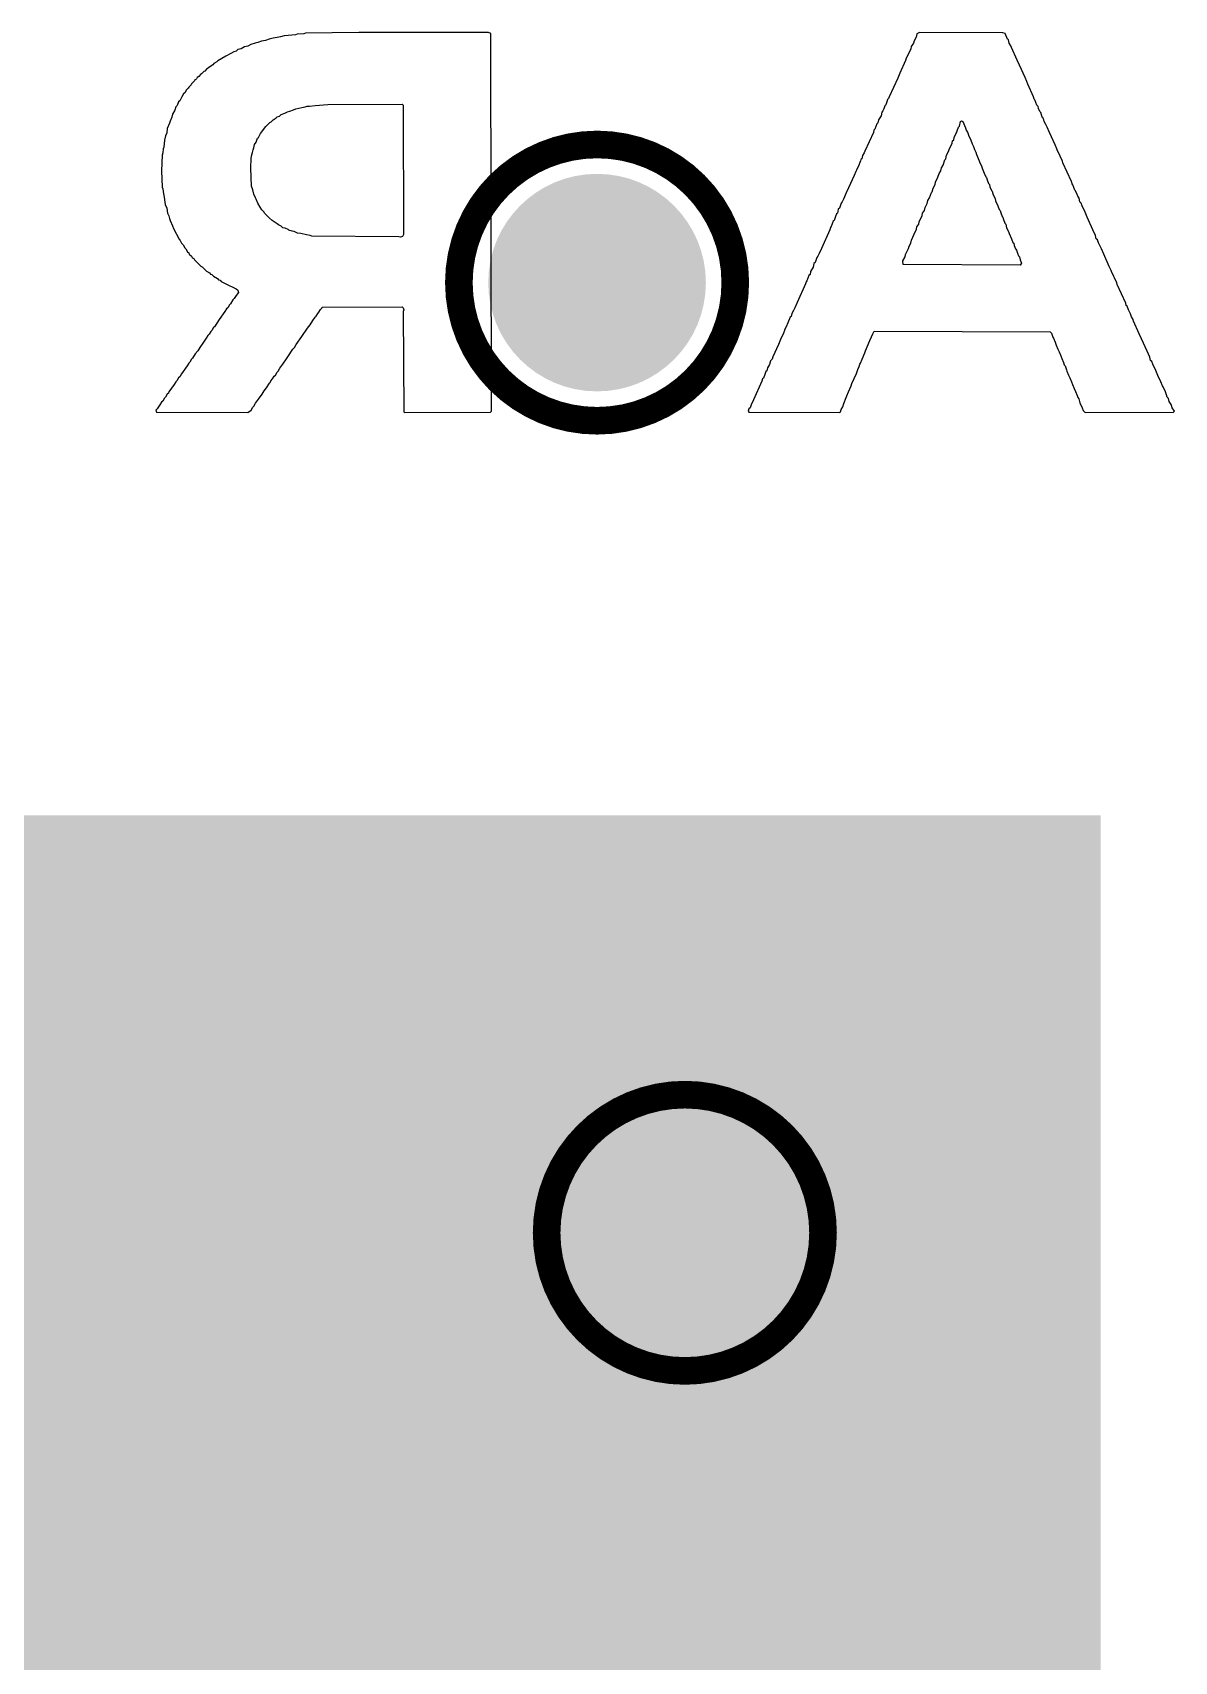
# Model space of a CAD drawing. Header units: inches. Extents: x -10 to 344, y -7 to 75.
# Drawn here: x 9.201 to 11.299, y 2.87 to 5.865 of the extents above; entities that cross this region are included whole.
import ezdxf

# ---------------------------------------------------------------- set-up
doc = ezdxf.new("R2010")
doc.units = ezdxf.units.IN
for name, color, linetype in [('Bottom Layer', 5, 'Continuous'), ('Bottom Overlay', 54, 'Continuous'), ('Drill Drawing', 1, 'Continuous'), ('Mid Layer 1', 16, 'Continuous'), ('Mid Layer 2', 76, 'Continuous'), ('Top Layer', 1, 'Continuous'), ('Top Paste', 8, 'Continuous'), ('Top Solder', 216, 'Continuous'), ('Via Holes', 16, 'Continuous')]:
    doc.layers.add(name, color=color, linetype=linetype)

# ---------------------------------------------------------------- blocks, each defined once
blk = doc.blocks.new('DSGP_1575_18_4_A_02_117')
at = {"layer": 'Top Layer'}
blk.add_hatch(color=1, dxfattribs=at).paths.add_polyline_path([(-6.8, -5), (-6.8, -8.5), (-10.3, -8.5), (-10.3, -5)])
at = {"layer": 'Top Paste'}
blk.add_hatch(color=8, dxfattribs=at).paths.add_polyline_path([(-7.4, -5.6), (-7.4, -7.9), (-9.7, -7.9), (-9.7, -5.6)])
at = {"layer": 'Top Solder'}
blk.add_hatch(color=216, dxfattribs=at).paths.add_polyline_path([(-6.7, -4.9), (-6.7, -8.6), (-10.4, -8.6), (-10.4, -4.9)])

msp = doc.modelspace()

# ---------------------------------------------------------------- hatches: boundary and pattern name
at = {"layer": 'Bottom Layer'}
h = msp.add_hatch(color=5, dxfattribs=at)
edge = h.paths.add_edge_path()
edge.add_arc((10.2381, 5.4051), 0.2, 0, 360)
h = msp.add_hatch(color=5, dxfattribs=at)
edge = h.paths.add_edge_path()
edge.add_arc((10.3994, 3.658), 0.2, 0, 360)
at = {"layer": 'Mid Layer 1'}
h = msp.add_hatch(color=16, dxfattribs=at)
edge = h.paths.add_edge_path()
edge.add_arc((10.2381, 5.4051), 0.2, 0, 360)
h = msp.add_hatch(color=16, dxfattribs=at)
edge = h.paths.add_edge_path()
edge.add_arc((10.3994, 3.658), 0.2, 0, 360)
at = {"layer": 'Mid Layer 2'}
h = msp.add_hatch(color=76, dxfattribs=at)
edge = h.paths.add_edge_path()
edge.add_arc((10.2381, 5.4051), 0.2, 0, 360)
h = msp.add_hatch(color=76, dxfattribs=at)
edge = h.paths.add_edge_path()
edge.add_arc((10.3994, 3.658), 0.2, 0, 360)
at = {"layer": 'Top Layer'}
h = msp.add_hatch(color=1, dxfattribs=at)
edge = h.paths.add_edge_path()
edge.add_arc((10.2381, 5.4051), 0.2, 0, 360)
h = msp.add_hatch(color=1, dxfattribs=at)
edge = h.paths.add_edge_path()
edge.add_arc((10.3994, 3.658), 0.2, 0, 360)
at = {"layer": 'Via Holes'}
h = msp.add_hatch(color=7, dxfattribs=at)
edge = h.paths.add_edge_path()
edge.add_arc((10.2381, 5.4051), 0.1, 0, 360)
h = msp.add_hatch(color=7, dxfattribs=at)
edge = h.paths.add_edge_path()
edge.add_arc((10.3994, 3.658), 0.1, 0, 360)

# ---------------------------------------------------------------- linework, layer by layer
at = {"layer": 'Bottom Overlay'}
for p, q in [((9.6015, 5.843), (9.5963, 5.8399)), ((9.6099, 5.8451), (9.6015, 5.843)), ((9.6145, 5.8467), (9.6099, 5.8451)), ((9.6213, 5.8493), (9.6145, 5.8467)), ((9.6286, 5.8503), (9.6213, 5.8493)), ((9.6353, 5.8529), (9.6286, 5.8503)), ((9.6431, 5.8545), (9.6353, 5.8529)), ((9.6504, 5.8555), (9.6431, 5.8545)), ((9.6561, 5.8571), (9.6504, 5.8555)), ((9.6629, 5.8586), (9.6561, 5.8571)), ((9.6702, 5.8597), (9.6629, 5.8586)), ((9.6837, 5.8607), (9.6702, 5.8597)), ((9.6868, 5.8617), (9.6837, 5.8607)), ((9.6993, 5.8628), (9.6868, 5.8617)), ((9.7024, 5.8638), (9.6993, 5.8628)), ((9.8002, 5.8649), (9.7024, 5.8638)), ((10.0383, 5.8649), (9.8002, 5.8649)), ((10.043, 5.8633), (10.0383, 5.8649)), ((10.044, 5.1686), (10.043, 5.8633)), ((10.8198, 5.8456), (10.8156, 5.8394)), ((10.8208, 5.8498), (10.8198, 5.8456)), ((10.8245, 5.8565), (10.8208, 5.8498)), ((10.826, 5.8623), (10.8245, 5.8565)), ((10.8307, 5.8649), (10.826, 5.8623)), ((10.9841, 5.8643), (10.8307, 5.8649)), ((10.9883, 5.8633), (10.9841, 5.8643)), ((10.9924, 5.8529), (10.9883, 5.8633)), ((10.994, 5.8513), (10.9924, 5.8529)), ((10.9955, 5.8456), (10.994, 5.8513)), ((10.9987, 5.8404), (10.9955, 5.8456)), ((10.9997, 5.8373), (10.9987, 5.8404)), ((9.5391, 5.8108), (9.5339, 5.8077)), ((9.5412, 5.8129), (9.5391, 5.8108)), ((9.5558, 5.8212), (9.5412, 5.8129)), ((9.5651, 5.8264), (9.5558, 5.8212)), ((9.5703, 5.8295), (9.5651, 5.8264)), ((9.5745, 5.8305), (9.5703, 5.8295)), ((9.5776, 5.8337), (9.5745, 5.8305)), ((9.5839, 5.8347), (9.5776, 5.8337)), ((9.5901, 5.8389), (9.5839, 5.8347)), ((9.5963, 5.8399), (9.5901, 5.8389)), ((10.8052, 5.8134), (10.7948, 5.7905)), ((10.8063, 5.8175), (10.8052, 5.8134)), ((10.8089, 5.8222), (10.8063, 5.8175)), ((10.8115, 5.829), (10.8089, 5.8222)), ((10.8146, 5.8342), (10.8115, 5.829)), ((10.8156, 5.8394), (10.8146, 5.8342)), ((11.0101, 5.8144), (10.9997, 5.8373)), ((11.0143, 5.8051), (11.0101, 5.8144)), ((9.5033, 5.7822), (9.5022, 5.7801)), ((9.5064, 5.7843), (9.5033, 5.7822)), ((9.509, 5.7879), (9.5064, 5.7843)), ((9.5111, 5.7889), (9.509, 5.7879)), ((9.5152, 5.7931), (9.5111, 5.7889)), ((9.5173, 5.7941), (9.5152, 5.7931)), ((9.5204, 5.7973), (9.5173, 5.7941)), ((9.5241, 5.7999), (9.5204, 5.7973)), ((9.5298, 5.8045), (9.5241, 5.7999)), ((9.5319, 5.8056), (9.5298, 5.8045)), ((9.5339, 5.8077), (9.5319, 5.8056)), ((10.7907, 5.7811), (10.7751, 5.7468)), ((10.7948, 5.7905), (10.7907, 5.7811)), ((11.0247, 5.7822), (11.0143, 5.8051)), ((11.0278, 5.7749), (11.0247, 5.7822)), ((9.4783, 5.752), (9.4752, 5.7468)), ((9.4804, 5.7541), (9.4783, 5.752)), ((9.4835, 5.7593), (9.4804, 5.7541)), ((9.4866, 5.7624), (9.4835, 5.7593)), ((9.4877, 5.7645), (9.4866, 5.7624)), ((9.4918, 5.7687), (9.4877, 5.7645)), ((9.4929, 5.7707), (9.4918, 5.7687)), ((9.4981, 5.7759), (9.4929, 5.7707)), ((9.4991, 5.778), (9.4981, 5.7759)), ((9.5007, 5.7785), (9.4991, 5.778)), ((9.5022, 5.7801), (9.5007, 5.7785)), ((11.0299, 5.7697), (11.0278, 5.7749)), ((11.0403, 5.7468), (11.0299, 5.7697)), ((9.4622, 5.7224), (9.4575, 5.7146)), ((9.4637, 5.7281), (9.4622, 5.7224)), ((9.4663, 5.7307), (9.4637, 5.7281)), ((9.4689, 5.7375), (9.4663, 5.7307)), ((9.471, 5.7395), (9.4689, 5.7375)), ((9.4752, 5.7468), (9.471, 5.7395)), ((9.6733, 5.7203), (9.6801, 5.7229)), ((9.6801, 5.7229), (9.6847, 5.7245)), ((9.6847, 5.7245), (9.6956, 5.7271)), ((9.6956, 5.7271), (9.7014, 5.7286)), ((9.7014, 5.7286), (9.7055, 5.7297)), ((9.7055, 5.7297), (9.7097, 5.7297)), ((9.7097, 5.7297), (9.7201, 5.7307)), ((9.7201, 5.7307), (9.743, 5.7328)), ((9.743, 5.7328), (9.8797, 5.7333)), ((9.8797, 5.7333), (9.8818, 5.7312)), ((9.8818, 5.7312), (9.8823, 5.4936)), ((10.7636, 5.7208), (10.7616, 5.7187)), ((10.7652, 5.7245), (10.7636, 5.7208)), ((10.7668, 5.7302), (10.7652, 5.7245)), ((10.7688, 5.7323), (10.7668, 5.7302)), ((10.7709, 5.7375), (10.7688, 5.7323)), ((10.772, 5.7416), (10.7709, 5.7375)), ((10.774, 5.7437), (10.772, 5.7416)), ((10.7751, 5.7468), (10.774, 5.7437)), ((11.0413, 5.7427), (11.0403, 5.7468)), ((11.0429, 5.7411), (11.0413, 5.7427)), ((11.0465, 5.7312), (11.0429, 5.7411)), ((11.0486, 5.7291), (11.0465, 5.7312)), ((11.0496, 5.725), (11.0486, 5.7291)), ((11.0517, 5.7198), (11.0496, 5.725)), ((9.4523, 5.698), (9.4481, 5.6886)), ((9.4533, 5.7021), (9.4523, 5.698)), ((9.4565, 5.7094), (9.4533, 5.7021)), ((9.4575, 5.7146), (9.4565, 5.7094)), ((9.6197, 5.6792), (9.6296, 5.6922)), ((9.6296, 5.6922), (9.6369, 5.6995)), ((9.6369, 5.6995), (9.639, 5.7005)), ((9.639, 5.7005), (9.6431, 5.7047)), ((9.6431, 5.7047), (9.6483, 5.7078)), ((9.6483, 5.7078), (9.6504, 5.7099)), ((9.6504, 5.7099), (9.6546, 5.7109)), ((9.6546, 5.7109), (9.6577, 5.7141)), ((9.6577, 5.7141), (9.6645, 5.7167)), ((9.6645, 5.7167), (9.6691, 5.7193)), ((9.6691, 5.7193), (9.6733, 5.7203)), ((10.7522, 5.6969), (10.7486, 5.687)), ((10.7543, 5.699), (10.7522, 5.6969)), ((10.7553, 5.7042), (10.7543, 5.699)), ((10.76, 5.712), (10.7553, 5.7042)), ((10.7616, 5.7187), (10.76, 5.712)), ((10.8999, 5.6844), (10.9025, 5.6912)), ((10.9025, 5.6912), (10.904, 5.6927)), ((10.904, 5.6927), (10.9061, 5.7011)), ((10.9061, 5.7011), (10.9077, 5.7026)), ((10.9077, 5.7026), (10.9103, 5.7011)), ((10.9103, 5.7011), (10.9155, 5.6896)), ((11.0538, 5.7177), (11.0517, 5.7198)), ((11.0548, 5.7135), (11.0538, 5.7177)), ((11.0569, 5.7083), (11.0548, 5.7135)), ((11.0585, 5.7068), (11.0569, 5.7083)), ((11.06, 5.7011), (11.0585, 5.7068)), ((11.0631, 5.6959), (11.06, 5.7011)), ((11.0652, 5.6907), (11.0631, 5.6959)), ((11.0694, 5.6813), (11.0652, 5.6907)), ((9.443, 5.6668), (9.4419, 5.6543)), ((9.445, 5.6751), (9.443, 5.6668)), ((9.4471, 5.6803), (9.445, 5.6751)), ((9.4481, 5.6886), (9.4471, 5.6803)), ((9.6088, 5.659), (9.6114, 5.6636)), ((9.6114, 5.6636), (9.614, 5.6704)), ((9.614, 5.6704), (9.6156, 5.672)), ((9.6156, 5.672), (9.6197, 5.6792)), ((10.746, 5.6813), (10.7304, 5.647)), ((10.747, 5.6855), (10.746, 5.6813)), ((10.7486, 5.687), (10.747, 5.6855)), ((10.8853, 5.6501), (10.8905, 5.6616)), ((10.8905, 5.6616), (10.8916, 5.6657)), ((10.8916, 5.6657), (10.8936, 5.6678)), ((10.8936, 5.6678), (10.8947, 5.672)), ((10.8947, 5.672), (10.8973, 5.6787)), ((10.8973, 5.6787), (10.8988, 5.6803)), ((10.8988, 5.6803), (10.8999, 5.6844)), ((10.9155, 5.6896), (10.9165, 5.6855)), ((10.9165, 5.6855), (10.9196, 5.6803)), ((10.9196, 5.6803), (10.9207, 5.6761)), ((10.9207, 5.6761), (10.9248, 5.6668)), ((10.9248, 5.6668), (10.9274, 5.66)), ((11.0798, 5.6584), (11.0694, 5.6813)), ((9.4388, 5.6397), (9.4378, 5.6106)), ((9.4398, 5.6439), (9.4388, 5.6397)), ((9.4409, 5.6512), (9.4398, 5.6439)), ((9.4419, 5.6543), (9.4409, 5.6512)), ((9.6015, 5.6153), (9.6026, 5.634)), ((9.6026, 5.634), (9.6036, 5.6402)), ((9.6036, 5.6402), (9.6047, 5.6444)), ((9.6047, 5.6444), (9.6062, 5.6491)), ((9.6062, 5.6491), (9.6073, 5.6532)), ((9.6073, 5.6532), (9.6088, 5.659)), ((10.7231, 5.6314), (10.722, 5.6293)), ((10.7246, 5.633), (10.7231, 5.6314)), ((10.7262, 5.6387), (10.7246, 5.633)), ((10.7293, 5.6439), (10.7262, 5.6387)), ((10.7304, 5.647), (10.7293, 5.6439)), ((10.8739, 5.621), (10.8775, 5.6309)), ((10.8775, 5.6309), (10.8791, 5.6324)), ((10.8791, 5.6324), (10.8806, 5.6392)), ((10.8806, 5.6392), (10.8843, 5.646)), ((10.8843, 5.646), (10.8853, 5.6501)), ((10.9274, 5.66), (10.93, 5.6553)), ((10.93, 5.6553), (10.9316, 5.6496)), ((10.9316, 5.6496), (10.9342, 5.6449)), ((10.9342, 5.6449), (10.9352, 5.6408)), ((10.9352, 5.6408), (10.9404, 5.6293)), ((11.0829, 5.6512), (11.0798, 5.6584)), ((11.0839, 5.6491), (11.0829, 5.6512)), ((11.0891, 5.6376), (11.0839, 5.6491)), ((11.0933, 5.6283), (11.0891, 5.6376)), ((9.4378, 5.6106), (9.4388, 5.5804)), ((9.6021, 5.5992), (9.6015, 5.6153)), ((10.7106, 5.6023), (10.7002, 5.5794)), ((10.7137, 5.6096), (10.7106, 5.6023)), ((10.7148, 5.6116), (10.7137, 5.6096)), ((10.7189, 5.621), (10.7148, 5.6116)), ((10.721, 5.6262), (10.7189, 5.621)), ((10.722, 5.6293), (10.721, 5.6262)), ((10.8645, 5.5992), (10.8671, 5.6059)), ((10.8671, 5.6059), (10.8697, 5.6106)), ((10.8697, 5.6106), (10.8713, 5.6163)), ((10.8713, 5.6163), (10.8739, 5.621)), ((10.9404, 5.6293), (10.9415, 5.6252)), ((10.9415, 5.6252), (10.9446, 5.62)), ((10.9446, 5.62), (10.9456, 5.6158)), ((10.9456, 5.6158), (10.9498, 5.6064)), ((10.9498, 5.6064), (10.9524, 5.5997)), ((11.0943, 5.6252), (11.0933, 5.6283)), ((11.1099, 5.5908), (11.0943, 5.6252)), ((9.4388, 5.5804), (9.4398, 5.5773)), ((9.4398, 5.5773), (9.4414, 5.5685)), ((9.6031, 5.5825), (9.6021, 5.5992)), ((9.6057, 5.5758), (9.6031, 5.5825)), ((9.6073, 5.568), (9.6057, 5.5758)), ((10.7002, 5.5794), (10.6961, 5.57)), ((10.8526, 5.5706), (10.8541, 5.5721)), ((10.8541, 5.5721), (10.8557, 5.5789)), ((10.8557, 5.5789), (10.8593, 5.5856)), ((10.8593, 5.5856), (10.8604, 5.5898)), ((10.8604, 5.5898), (10.8645, 5.5992)), ((10.9524, 5.5997), (10.954, 5.5981)), ((10.954, 5.5981), (10.955, 5.594)), ((10.955, 5.594), (10.9576, 5.5872)), ((10.9576, 5.5872), (10.9592, 5.5856)), ((10.9592, 5.5856), (10.9602, 5.5815)), ((10.9602, 5.5815), (10.9628, 5.5747)), ((10.9628, 5.5747), (10.9643, 5.5732)), ((10.9643, 5.5732), (10.9659, 5.5664)), ((11.111, 5.5867), (11.1099, 5.5908)), ((11.1125, 5.5851), (11.111, 5.5867)), ((11.1162, 5.5752), (11.1125, 5.5851)), ((11.1177, 5.5737), (11.1162, 5.5752)), ((11.1203, 5.5669), (11.1177, 5.5737)), ((9.4414, 5.5685), (9.4424, 5.5622)), ((9.4424, 5.5622), (9.4435, 5.5529)), ((9.4435, 5.5529), (9.4445, 5.5487)), ((9.4445, 5.5487), (9.4471, 5.542)), ((9.4471, 5.542), (9.4487, 5.5331)), ((9.6104, 5.5607), (9.6073, 5.568)), ((9.6114, 5.5586), (9.6104, 5.5607)), ((9.6145, 5.5513), (9.6114, 5.5586)), ((9.6187, 5.544), (9.6145, 5.5513)), ((9.6218, 5.5388), (9.6187, 5.544)), ((10.6836, 5.542), (10.6815, 5.5399)), ((10.6851, 5.5456), (10.6836, 5.542)), ((10.6867, 5.5513), (10.6851, 5.5456)), ((10.6888, 5.5534), (10.6867, 5.5513)), ((10.6908, 5.5586), (10.6888, 5.5534)), ((10.6961, 5.57), (10.6908, 5.5586)), ((10.8396, 5.5378), (10.8411, 5.5435)), ((10.8411, 5.5435), (10.8448, 5.5503)), ((10.8448, 5.5503), (10.8463, 5.556)), ((10.8463, 5.556), (10.8489, 5.5607)), ((10.8489, 5.5607), (10.8526, 5.5706)), ((10.9659, 5.5664), (10.9695, 5.5596)), ((10.9695, 5.5596), (10.9706, 5.5555)), ((10.9706, 5.5555), (10.9747, 5.5461)), ((10.9747, 5.5461), (10.9774, 5.5394)), ((11.1214, 5.5638), (11.1203, 5.5669)), ((11.124, 5.5602), (11.1214, 5.5638)), ((11.1255, 5.5534), (11.124, 5.5602)), ((11.1276, 5.5513), (11.1255, 5.5534)), ((11.1297, 5.5461), (11.1276, 5.5513)), ((11.1349, 5.5347), (11.1297, 5.5461)), ((9.4487, 5.5331), (9.4508, 5.5279)), ((9.4508, 5.5279), (9.4523, 5.5232)), ((9.4523, 5.5232), (9.4533, 5.5191)), ((9.4533, 5.5191), (9.4575, 5.5097)), ((9.626, 5.5347), (9.6218, 5.5388)), ((9.627, 5.5326), (9.626, 5.5347)), ((9.6353, 5.5243), (9.627, 5.5326)), ((9.6411, 5.5196), (9.6353, 5.5243)), ((9.6483, 5.5144), (9.6411, 5.5196)), ((9.6504, 5.5134), (9.6483, 5.5144)), ((9.6525, 5.5113), (9.6504, 5.5134)), ((9.6577, 5.5092), (9.6525, 5.5113)), ((10.6721, 5.518), (10.6685, 5.5082)), ((10.6737, 5.5196), (10.6721, 5.518)), ((10.6763, 5.5264), (10.6737, 5.5196)), ((10.6784, 5.5316), (10.6763, 5.5264)), ((10.6799, 5.5331), (10.6784, 5.5316)), ((10.6815, 5.5399), (10.6799, 5.5331)), ((10.826, 5.5076), (10.8292, 5.5128)), ((10.8292, 5.5128), (10.8302, 5.517)), ((10.8302, 5.517), (10.8354, 5.5284)), ((10.8354, 5.5284), (10.8364, 5.5326)), ((10.8364, 5.5326), (10.8396, 5.5378)), ((10.9774, 5.5394), (10.9789, 5.5378)), ((10.9789, 5.5378), (10.98, 5.5336)), ((10.98, 5.5336), (10.9826, 5.5269)), ((10.9826, 5.5269), (10.9841, 5.5253)), ((10.9841, 5.5253), (10.9851, 5.5212)), ((10.9851, 5.5212), (10.9877, 5.5144)), ((10.9877, 5.5144), (10.9893, 5.5128)), ((10.9893, 5.5128), (10.9909, 5.5061)), ((11.1391, 5.5253), (11.1349, 5.5347)), ((11.1495, 5.5024), (11.1391, 5.5253)), ((9.4575, 5.5097), (9.4596, 5.5045)), ((9.4596, 5.5045), (9.47, 5.4848)), ((9.47, 5.4848), (9.4721, 5.4827)), ((9.4721, 5.4827), (9.4741, 5.4775)), ((9.6608, 5.5061), (9.6577, 5.5092)), ((9.665, 5.505), (9.6608, 5.5061)), ((9.6702, 5.503), (9.665, 5.505)), ((9.6717, 5.5014), (9.6702, 5.503)), ((9.6775, 5.4998), (9.6717, 5.5014)), ((9.6816, 5.4988), (9.6775, 5.4998)), ((9.6873, 5.4962), (9.6816, 5.4988)), ((9.6936, 5.4952), (9.6873, 5.4962)), ((9.704, 5.4931), (9.6936, 5.4952)), ((9.7107, 5.4915), (9.704, 5.4931)), ((9.7139, 5.4905), (9.7107, 5.4915)), ((9.874, 5.4894), (9.7139, 5.4905)), ((9.8771, 5.4884), (9.874, 5.4894)), ((9.8808, 5.49), (9.8771, 5.4884)), ((9.8823, 5.4936), (9.8808, 5.49)), ((10.6659, 5.5024), (10.6503, 5.4681)), ((10.6669, 5.5066), (10.6659, 5.5024)), ((10.6685, 5.5082), (10.6669, 5.5066)), ((10.8146, 5.4775), (10.8162, 5.4832)), ((10.8162, 5.4832), (10.8208, 5.4941)), ((10.8208, 5.4941), (10.825, 5.5035)), ((10.825, 5.5035), (10.826, 5.5076)), ((10.9909, 5.5061), (10.9945, 5.4993)), ((10.9945, 5.4993), (10.9955, 5.4952)), ((10.9955, 5.4952), (10.9997, 5.4858)), ((10.9997, 5.4858), (11.0023, 5.479)), ((11.1541, 5.4915), (11.1495, 5.5024)), ((11.1557, 5.4858), (11.1541, 5.4915)), ((11.1578, 5.4837), (11.1557, 5.4858)), ((11.1599, 5.4785), (11.1578, 5.4837)), ((9.4741, 5.4775), (9.4773, 5.4744)), ((9.4773, 5.4744), (9.4804, 5.4692)), ((9.4804, 5.4692), (9.4825, 5.4671)), ((9.4825, 5.4671), (9.4856, 5.4619)), ((9.4856, 5.4619), (9.4877, 5.4598)), ((9.4877, 5.4598), (9.4887, 5.4577)), ((9.4887, 5.4577), (9.4929, 5.4536)), ((9.4929, 5.4536), (9.4939, 5.4515)), ((9.4939, 5.4515), (9.4955, 5.4499)), ((10.642, 5.4515), (10.6404, 5.4458)), ((10.6441, 5.4536), (10.642, 5.4515)), ((10.6461, 5.4588), (10.6441, 5.4536)), ((10.6503, 5.4681), (10.6461, 5.4588)), ((10.8, 5.4452), (10.8042, 5.4525)), ((10.8042, 5.4525), (10.8052, 5.4567)), ((10.8052, 5.4567), (10.8104, 5.4681)), ((10.8104, 5.4681), (10.8115, 5.4723)), ((10.8115, 5.4723), (10.8146, 5.4775)), ((11.0023, 5.479), (11.0039, 5.4775)), ((11.0039, 5.4775), (11.0049, 5.4733)), ((11.0049, 5.4733), (11.007, 5.4671)), ((11.007, 5.4671), (11.0075, 5.4666)), ((11.0075, 5.4666), (11.0091, 5.465)), ((11.0091, 5.465), (11.0106, 5.4593)), ((11.0106, 5.4593), (11.0127, 5.4541)), ((11.0127, 5.4541), (11.0143, 5.4525)), ((11.0143, 5.4525), (11.0158, 5.4468)), ((11.1651, 5.4671), (11.1599, 5.4785)), ((11.1692, 5.4577), (11.1651, 5.4671)), ((11.1796, 5.4349), (11.1692, 5.4577)), ((9.4955, 5.4499), (9.497, 5.4494)), ((9.497, 5.4494), (9.4981, 5.4473)), ((9.4981, 5.4473), (9.51, 5.4354)), ((9.51, 5.4354), (9.5121, 5.4343)), ((9.5121, 5.4343), (9.5204, 5.426)), ((9.5204, 5.426), (9.5256, 5.4229)), ((9.5256, 5.4229), (9.5277, 5.4208)), ((10.6305, 5.4255), (10.6295, 5.4203)), ((10.6352, 5.4333), (10.6305, 5.4255)), ((10.6368, 5.4401), (10.6352, 5.4333)), ((10.6389, 5.4421), (10.6368, 5.4401)), ((10.6404, 5.4458), (10.6389, 5.4421)), ((10.8006, 5.4385), (10.8, 5.4452)), ((11.0158, 5.4374), (10.8006, 5.4385)), ((11.0158, 5.4468), (11.0184, 5.4411)), ((11.0184, 5.4411), (11.0158, 5.4374)), ((11.1827, 5.4276), (11.1796, 5.4349)), ((11.1838, 5.4255), (11.1827, 5.4276)), ((11.1879, 5.4161), (11.1838, 5.4255)), ((9.5277, 5.4208), (9.5298, 5.4198)), ((9.5298, 5.4198), (9.5329, 5.4167)), ((9.5329, 5.4167), (9.5402, 5.4125)), ((9.5402, 5.4125), (9.5423, 5.4104)), ((9.5423, 5.4104), (9.5454, 5.4094)), ((9.5454, 5.4094), (9.5475, 5.4073)), ((9.5475, 5.4073), (9.5568, 5.4021)), ((9.5568, 5.4021), (9.5724, 5.3948)), ((9.5724, 5.3948), (9.5745, 5.3938)), ((9.5745, 5.3938), (9.5781, 5.3912)), ((9.5781, 5.3912), (9.5792, 5.387)), ((10.6212, 5.4026), (10.6056, 5.3683)), ((10.6222, 5.4068), (10.6212, 5.4026)), ((10.6238, 5.4083), (10.6222, 5.4068)), ((10.6274, 5.4182), (10.6238, 5.4083)), ((10.6295, 5.4203), (10.6274, 5.4182)), ((11.189, 5.4141), (11.1879, 5.4161)), ((11.1931, 5.4047), (11.189, 5.4141)), ((11.1942, 5.4016), (11.1931, 5.4047)), ((11.2098, 5.3673), (11.1942, 5.4016)), ((9.5625, 5.3641), (9.5594, 5.3589)), ((9.5646, 5.3662), (9.5625, 5.3641)), ((9.5688, 5.3735), (9.5646, 5.3662)), ((9.5709, 5.3756), (9.5688, 5.3735)), ((9.5745, 5.3813), (9.5709, 5.3756)), ((9.5792, 5.387), (9.5745, 5.3813)), ((10.6056, 5.3683), (10.6014, 5.3589)), ((11.2108, 5.3631), (11.2098, 5.3673)), ((11.2124, 5.3615), (11.2108, 5.3631)), ((11.215, 5.3548), (11.2124, 5.3615)), ((9.5438, 5.3371), (9.535, 5.3241)), ((9.5542, 5.3517), (9.5438, 5.3371)), ((9.5573, 5.3569), (9.5542, 5.3517)), ((9.5594, 5.3589), (9.5573, 5.3569)), ((9.7107, 5.3272), (9.7159, 5.3355)), ((9.7159, 5.3355), (9.7201, 5.3418)), ((9.7201, 5.3418), (9.7216, 5.3433)), ((9.7216, 5.3433), (9.7248, 5.3485)), ((9.7248, 5.3485), (9.7268, 5.3506)), ((9.7268, 5.3506), (9.73, 5.3558)), ((9.73, 5.3558), (9.732, 5.3579)), ((9.732, 5.3579), (9.7331, 5.36)), ((9.7331, 5.36), (9.8802, 5.3605)), ((9.8802, 5.3605), (9.8818, 5.3589)), ((9.8818, 5.3589), (9.8828, 5.3548)), ((9.8828, 5.3548), (9.8818, 5.3517)), ((9.8818, 5.3517), (9.8828, 5.1676)), ((10.5931, 5.3413), (10.5889, 5.3309)), ((10.5947, 5.3428), (10.5931, 5.3413)), ((10.5962, 5.3485), (10.5947, 5.3428)), ((10.5993, 5.3537), (10.5962, 5.3485)), ((10.6014, 5.3589), (10.5993, 5.3537)), ((11.2186, 5.348), (11.215, 5.3548)), ((11.2202, 5.3423), (11.2186, 5.348)), ((11.2233, 5.3371), (11.2202, 5.3423)), ((11.2243, 5.334), (11.2233, 5.3371)), ((11.2347, 5.3111), (11.2243, 5.334)), ((9.5199, 5.3028), (9.5147, 5.2955)), ((9.523, 5.308), (9.5199, 5.3028)), ((9.5251, 5.3101), (9.523, 5.308)), ((9.5282, 5.3153), (9.5251, 5.3101)), ((9.5303, 5.3173), (9.5282, 5.3153)), ((9.5334, 5.3225), (9.5303, 5.3173)), ((9.535, 5.3241), (9.5334, 5.3225)), ((9.6853, 5.2913), (9.6956, 5.3059)), ((9.6956, 5.3059), (9.7061, 5.3215)), ((9.7061, 5.3215), (9.7107, 5.3272)), ((10.5806, 5.3121), (10.5754, 5.3007)), ((10.5827, 5.3173), (10.5806, 5.3121)), ((10.5858, 5.3236), (10.5827, 5.3184)), ((10.5827, 5.3184), (10.5827, 5.3173)), ((10.5889, 5.3309), (10.5858, 5.3236)), ((10.7397, 5.2986), (10.7423, 5.3054)), ((10.7423, 5.3054), (10.7449, 5.3111)), ((10.7449, 5.3111), (10.7475, 5.3158)), ((10.7475, 5.3158), (11.0709, 5.3147)), ((11.0709, 5.3147), (11.0735, 5.3121)), ((11.0735, 5.3121), (11.0756, 5.3049)), ((11.0756, 5.3049), (11.0767, 5.3028)), ((11.0767, 5.3028), (11.0798, 5.2955)), ((11.2389, 5.3017), (11.2347, 5.3111)), ((11.2493, 5.2789), (11.2389, 5.3017)), ((9.4996, 5.2742), (9.4944, 5.2659)), ((9.5043, 5.2799), (9.4996, 5.2742)), ((9.5079, 5.2856), (9.5043, 5.2799)), ((9.5147, 5.2955), (9.5079, 5.2856)), ((9.6707, 5.2705), (9.678, 5.2809)), ((9.678, 5.2809), (9.679, 5.283)), ((9.679, 5.283), (9.6821, 5.2861)), ((9.6821, 5.2861), (9.6853, 5.2913)), ((10.5713, 5.2913), (10.5609, 5.2685)), ((10.5754, 5.3007), (10.5713, 5.2913)), ((10.7252, 5.2643), (10.7304, 5.2757)), ((10.7304, 5.2757), (10.7314, 5.2799)), ((10.7314, 5.2799), (10.7397, 5.2986)), ((11.0798, 5.2955), (11.0819, 5.2903)), ((11.0819, 5.2903), (11.085, 5.283)), ((11.085, 5.283), (11.0871, 5.2778)), ((11.0871, 5.2778), (11.0902, 5.2705)), ((11.254, 5.2679), (11.2493, 5.2789)), ((9.4845, 5.2518), (9.4741, 5.2373)), ((9.4877, 5.257), (9.4845, 5.2518)), ((9.4897, 5.2591), (9.4877, 5.257)), ((9.4929, 5.2643), (9.4897, 5.2591)), ((9.4944, 5.2659), (9.4929, 5.2643)), ((9.6499, 5.2404), (9.652, 5.2425)), ((9.652, 5.2425), (9.6551, 5.2477)), ((9.6551, 5.2477), (9.6603, 5.2549)), ((9.6603, 5.2549), (9.6671, 5.2648)), ((9.6671, 5.2648), (9.6707, 5.2705)), ((10.5484, 5.2414), (10.5463, 5.2362)), ((10.5499, 5.243), (10.5484, 5.2414)), ((10.5515, 5.2487), (10.5499, 5.243)), ((10.5551, 5.2544), (10.5515, 5.2487)), ((10.5567, 5.2612), (10.5551, 5.2544)), ((10.5598, 5.2643), (10.5567, 5.2612)), ((10.5609, 5.2685), (10.5598, 5.2643)), ((10.7148, 5.2383), (10.7174, 5.2451)), ((10.7174, 5.2451), (10.72, 5.2508)), ((10.72, 5.2508), (10.721, 5.2549)), ((10.721, 5.2549), (10.722, 5.257)), ((10.722, 5.257), (10.7252, 5.2643)), ((11.0902, 5.2705), (11.0923, 5.2653)), ((11.0923, 5.2653), (11.0954, 5.2581)), ((11.0954, 5.2581), (11.0964, 5.2539)), ((11.0964, 5.2539), (11.0985, 5.2518)), ((11.0985, 5.2518), (11.1006, 5.2445)), ((11.1006, 5.2445), (11.1016, 5.2425)), ((11.1016, 5.2425), (11.1047, 5.2352)), ((11.2555, 5.2622), (11.254, 5.2679)), ((11.2576, 5.2601), (11.2555, 5.2622)), ((11.2597, 5.2549), (11.2576, 5.2601)), ((11.2649, 5.2435), (11.2597, 5.2549)), ((11.269, 5.2341), (11.2649, 5.2435)), ((9.4606, 5.2175), (9.4513, 5.204)), ((9.4637, 5.2227), (9.4606, 5.2175)), ((9.4658, 5.2248), (9.4637, 5.2227)), ((9.4689, 5.23), (9.4658, 5.2248)), ((9.471, 5.2321), (9.4689, 5.23)), ((9.4741, 5.2373), (9.471, 5.2321)), ((9.626, 5.2061), (9.6307, 5.2118)), ((9.6307, 5.2118), (9.6359, 5.2201)), ((9.6359, 5.2201), (9.6374, 5.2217)), ((9.6374, 5.2217), (9.6385, 5.2248)), ((9.6385, 5.2248), (9.6416, 5.2279)), ((9.6416, 5.2279), (9.6447, 5.2331)), ((9.6447, 5.2331), (9.6468, 5.2352)), ((9.6468, 5.2352), (9.6499, 5.2404)), ((10.5411, 5.2237), (10.5255, 5.1894)), ((10.5421, 5.2279), (10.5411, 5.2237)), ((10.5437, 5.2295), (10.5421, 5.2279)), ((10.5463, 5.2362), (10.5437, 5.2295)), ((10.7002, 5.204), (10.7054, 5.2154)), ((10.7054, 5.2154), (10.7065, 5.2196)), ((10.7065, 5.2196), (10.7148, 5.2383)), ((11.1047, 5.2352), (11.1068, 5.23)), ((11.1068, 5.23), (11.1099, 5.2227)), ((11.1099, 5.2227), (11.112, 5.2175)), ((11.112, 5.2175), (11.1151, 5.2102)), ((11.2742, 5.2227), (11.269, 5.2341)), ((11.2774, 5.2154), (11.2742, 5.2227)), ((11.2784, 5.2133), (11.2774, 5.2154)), ((11.2826, 5.204), (11.2784, 5.2133)), ((9.4378, 5.1853), (9.4346, 5.1801)), ((9.4398, 5.1874), (9.4378, 5.1853)), ((9.443, 5.1925), (9.4398, 5.1874)), ((9.445, 5.1946), (9.443, 5.1925)), ((9.4481, 5.1998), (9.445, 5.1946)), ((9.4502, 5.2019), (9.4481, 5.1998)), ((9.4513, 5.204), (9.4502, 5.2019)), ((9.6073, 5.178), (9.6104, 5.1832)), ((9.6104, 5.1832), (9.6156, 5.1905)), ((9.6156, 5.1905), (9.6223, 5.2003)), ((9.6223, 5.2003), (9.626, 5.2061)), ((10.5255, 5.1894), (10.5213, 5.1801)), ((10.6898, 5.1769), (10.6914, 5.1827)), ((10.6914, 5.1827), (10.6961, 5.1936)), ((10.6961, 5.1936), (10.6971, 5.1967)), ((10.6971, 5.1967), (10.7002, 5.204)), ((11.1151, 5.2102), (11.1172, 5.205)), ((11.1172, 5.205), (11.1203, 5.1977)), ((11.1203, 5.1977), (11.1214, 5.1936)), ((11.1214, 5.1936), (11.1235, 5.1915)), ((11.1235, 5.1915), (11.1255, 5.1842)), ((11.1255, 5.1842), (11.1297, 5.1749)), ((11.2846, 5.1988), (11.2826, 5.204)), ((11.2857, 5.1946), (11.2846, 5.1988)), ((11.2883, 5.192), (11.2857, 5.1946)), ((11.2898, 5.1863), (11.2883, 5.192)), ((11.293, 5.1811), (11.2898, 5.1863)), ((9.4294, 5.1728), (9.4274, 5.1707)), ((9.4274, 5.1707), (9.4284, 5.1666)), ((9.4284, 5.1666), (9.5963, 5.166)), ((9.4346, 5.1801), (9.4294, 5.1728)), ((9.5963, 5.166), (9.6021, 5.1707)), ((9.6021, 5.1707), (9.6052, 5.1759)), ((9.6052, 5.1759), (9.6073, 5.178)), ((9.8828, 5.1676), (9.8844, 5.166)), ((9.8844, 5.166), (10.0425, 5.1671)), ((10.0425, 5.1671), (10.044, 5.1686)), ((10.5172, 5.1728), (10.5161, 5.1686)), ((10.5161, 5.1686), (10.5172, 5.1666)), ((10.5193, 5.1749), (10.5172, 5.1728)), ((10.5172, 5.1666), (10.6841, 5.166)), ((10.5213, 5.1801), (10.5193, 5.1749)), ((10.6841, 5.166), (10.6857, 5.1676)), ((10.6857, 5.1676), (10.6867, 5.1717)), ((10.6867, 5.1717), (10.6898, 5.1769)), ((11.1297, 5.1749), (11.1318, 5.1697)), ((11.1318, 5.1697), (11.1354, 5.166)), ((11.1354, 5.166), (11.2976, 5.1671)), ((11.294, 5.179), (11.293, 5.1811)), ((11.295, 5.1749), (11.294, 5.179)), ((11.2992, 5.1686), (11.295, 5.1749)), ((11.2976, 5.1671), (11.2992, 5.1686))]:
    msp.add_line(p, q, dxfattribs=at)
at = {"layer": 'Drill Drawing'}
for points in [[(10.4921, 5.4051, 0.0508, 0.0508, 1), (9.9841, 5.4051, 0.0508, 0.0508, 1)], [(9.9714, 5.4051, 0.0254, 0.0254, 1), (9.9968, 5.4051, 0.0254, 0.0254, 1)], [(10.4794, 5.4051, 0.0254, 0.0254, 1), (10.5048, 5.4051, 0.0254, 0.0254, 1)], [(10.6534, 3.658, 0.0508, 0.0508, 1), (10.1454, 3.658, 0.0508, 0.0508, 1)], [(10.1327, 3.658, 0.0254, 0.0254, 1), (10.1581, 3.658, 0.0254, 0.0254, 1)], [(10.6407, 3.658, 0.0254, 0.0254, 1), (10.6661, 3.658, 0.0254, 0.0254, 1)]]:
    msp.add_lwpolyline(points, format="xyseb", close=True, dxfattribs=at)

# ---------------------------------------------------------------- block references
msp.add_blockref('DSGP_1575_18_4_A_02_117', (17.8637, 9.3256))

doc.saveas('drawing.dxf')
